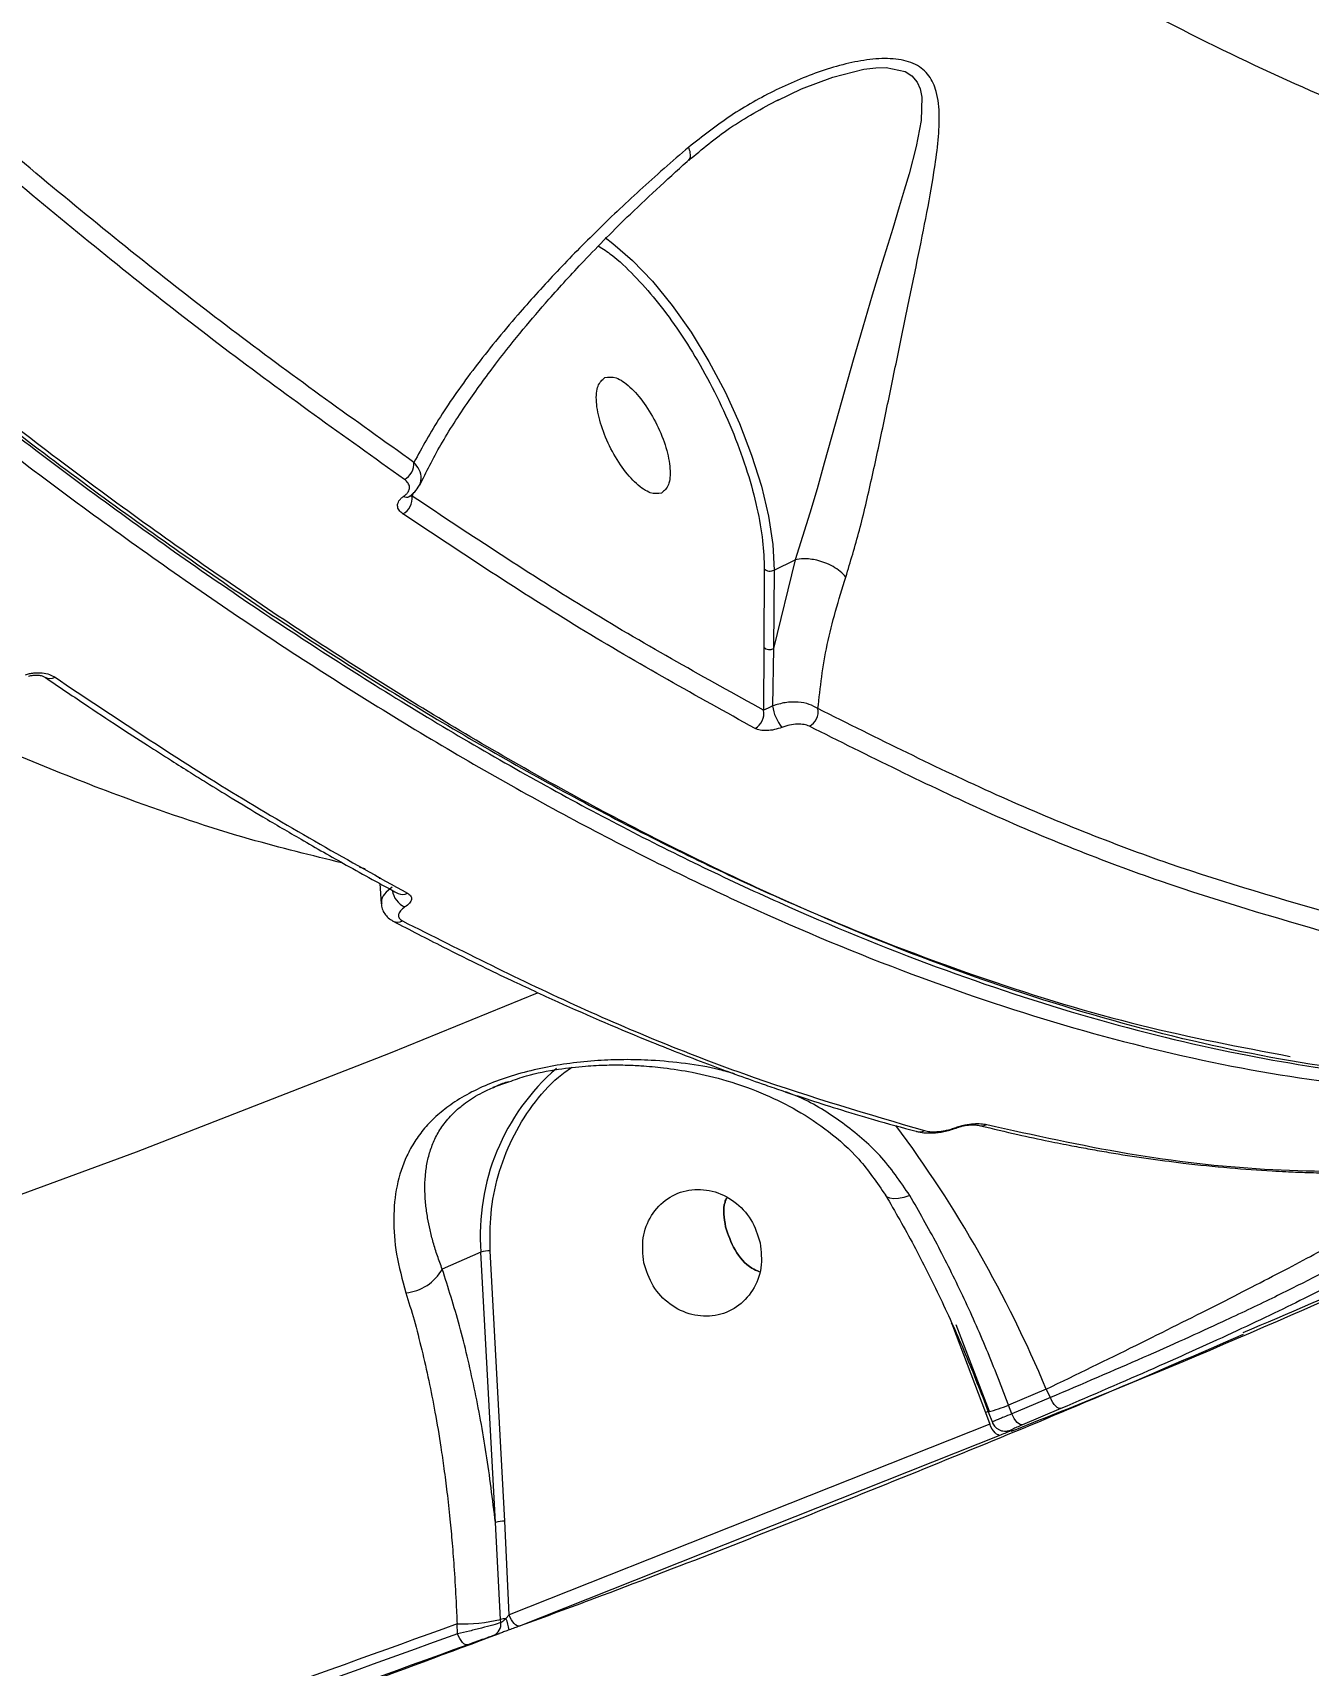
# Model space of a CAD drawing. Header units: millimetres. Extents: x -7083 to 7374, y -8368 to 7509.
# Drawn here: x 2486.4 to 2575.7, y -2674.3 to -2560 of the extents above; entities that cross this region are included whole.
import ezdxf

# ---------------------------------------------------------------- set-up
doc = ezdxf.new("R2010")
doc.units = ezdxf.units.MM
for name, color, linetype in [('DIKOM_ОБЪЕКТ', 7, 'Continuous'), ('DIKOM_РАЗМЕР_ЗОНА', 7, 'Continuous'), ('DIKOM_РАЗМЕР_ОБЪЕКТА', 7, 'Continuous')]:
    doc.layers.add(name, color=color, linetype=linetype)
doc.styles.add('style1', font='arial.ttf', dxfattribs={"width": 0.8})
doc.dimstyles.new('1-50', dxfattribs={"dimtxt": 300, "dimasz": 200, "dimexe": 100, "dimexo": 0, "dimgap": 100, "dimtad": 1, "dimtxsty": 'style1', "dimcen": 200, "dimclrd": 7, "dimclre": 7, "dimclrt": 7, "dimadec": 1, "dimazin": 2, "dimtfac": 1, "dimtmove": 0, "dimatfit": 2, "dimfxl": 0, "dimlwd": 25, "dimlwe": 18, "dimarcsym": 0})

# ---------------------------------------------------------------- blocks, each defined once
blk = doc.blocks.new('*D10')
at = {"layer": 'Defpoints', "color": 0, "transparency": 16777216}
for p in [(4593.55, 648.92), (-5583.43, 647.96), (4593.55, -5902.54)]:
    blk.add_point(p, dxfattribs=at)
at = {"layer": 'DIKOM_РАЗМЕР_ОБЪЕКТА', "color": 7, "lineweight": 18, "transparency": 16777216}
for p, q in [((4593.55, 648.92), (4593.55, -6002.54)), ((-5583.43, 647.96), (-5583.43, -6002.54))]:
    blk.add_line(p, q, dxfattribs=at)
at = {"layer": 'DIKOM_РАЗМЕР_ОБЪЕКТА', "color": 7, "lineweight": 25, "transparency": 16777216}
blk.add_line((-5383.43, -5902.54), (4393.55, -5902.54), dxfattribs=at)
at = {"layer": 'DIKOM_РАЗМЕР_ОБЪЕКТА', "color": 7, "transparency": 16777216}
for points in [[(-5383.43, -5869.2), (-5383.43, -5935.87), (-5583.43, -5902.54)], [(4393.55, -5869.2), (4393.55, -5935.87), (4593.55, -5902.54)]]:
    blk.add_solid(points, dxfattribs=at)
at = {"layer": 'DIKOM_РАЗМЕР_ОБЪЕКТА', "color": 7, "transparency": 16777216, "insert": (-226.13, -5649.37), "char_height": 300, "attachment_point": 5, "style": 'style1'}
blk.add_mtext('10150', dxfattribs=at)
blk = doc.blocks.new('*D11')
at = {"layer": 'Defpoints', "color": 0, "transparency": 16777216}
for p in [(-321.71, 5509.06), (-348.71, -4811.52), (5568.58, -4811.52)]:
    blk.add_point(p, dxfattribs=at)
at = {"layer": 'DIKOM_РАЗМЕР_ОБЪЕКТА', "color": 7, "lineweight": 18, "transparency": 16777216}
for p, q in [((-321.71, 5509.06), (5668.58, 5509.06)), ((-348.71, -4811.52), (5668.58, -4811.52))]:
    blk.add_line(p, q, dxfattribs=at)
at = {"layer": 'DIKOM_РАЗМЕР_ОБЪЕКТА', "color": 7, "lineweight": 25, "transparency": 16777216}
blk.add_line((5568.58, 5309.06), (5568.58, -4611.52), dxfattribs=at)
at = {"layer": 'DIKOM_РАЗМЕР_ОБЪЕКТА', "color": 7, "transparency": 16777216}
for points in [[(5535.25, 5309.06), (5601.91, 5309.06), (5568.58, 5509.06)], [(5535.25, -4611.52), (5601.91, -4611.52), (5568.58, -4811.52)]]:
    blk.add_solid(points, dxfattribs=at)
at = {"layer": 'DIKOM_РАЗМЕР_ОБЪЕКТА', "color": 7, "transparency": 16777216, "insert": (5315.31, 775.23), "char_height": 300, "attachment_point": 5, "rotation": 90, "style": 'style1'}
blk.add_mtext('10300', dxfattribs=at)
blk = doc.blocks.new('*D12')
at = {"layer": 'Defpoints', "color": 0, "transparency": 16777216}
for p in [(-621.71, 7509.06), (-373.6, -6811.53), (7273.89, -6811.53)]:
    blk.add_point(p, dxfattribs=at)
at = {"layer": 'DIKOM_РАЗМЕР_ЗОНА', "color": 7, "lineweight": 18, "transparency": 16777216}
for p, q in [((-621.71, 7509.06), (7373.89, 7509.06)), ((-373.6, -6811.53), (7373.89, -6811.53))]:
    blk.add_line(p, q, dxfattribs=at)
at = {"layer": 'DIKOM_РАЗМЕР_ЗОНА', "color": 7, "lineweight": 25, "transparency": 16777216}
blk.add_line((7273.89, 7309.06), (7273.89, -6611.53), dxfattribs=at)
at = {"layer": 'DIKOM_РАЗМЕР_ЗОНА', "color": 7, "transparency": 16777216}
for points in [[(7240.56, 7309.06), (7307.22, 7309.06), (7273.89, 7509.06)], [(7240.56, -6611.53), (7307.22, -6611.53), (7273.89, -6811.53)]]:
    blk.add_solid(points, dxfattribs=at)
at = {"layer": 'DIKOM_РАЗМЕР_ЗОНА', "color": 7, "transparency": 16777216, "insert": (7020.62, 1288.25), "char_height": 300, "attachment_point": 5, "rotation": 90, "style": 'style1'}
blk.add_mtext('14300', dxfattribs=at)
blk = doc.blocks.new('*D13')
at = {"layer": 'Defpoints', "color": 0, "transparency": 16777216}
for p in [(6593.53, 996.24), (-7083.43, 647.96), (6593.53, -8268.31)]:
    blk.add_point(p, dxfattribs=at)
at = {"layer": 'DIKOM_РАЗМЕР_ЗОНА', "color": 7, "lineweight": 18, "transparency": 16777216}
for p, q in [((6593.53, 996.24), (6593.53, -8368.31)), ((-7083.43, 647.96), (-7083.43, -8368.31))]:
    blk.add_line(p, q, dxfattribs=at)
at = {"layer": 'DIKOM_РАЗМЕР_ЗОНА', "color": 7, "lineweight": 25, "transparency": 16777216}
blk.add_line((-6883.43, -8268.31), (6393.53, -8268.31), dxfattribs=at)
at = {"layer": 'DIKOM_РАЗМЕР_ЗОНА', "color": 7, "transparency": 16777216}
for points in [[(-6883.43, -8234.97), (-6883.43, -8301.64), (-7083.43, -8268.31)], [(6393.53, -8234.97), (6393.53, -8301.64), (6593.53, -8268.31)]]:
    blk.add_solid(points, dxfattribs=at)
at = {"layer": 'DIKOM_РАЗМЕР_ЗОНА', "color": 7, "transparency": 16777216, "insert": (322.1, -8015.03), "char_height": 300, "attachment_point": 5, "style": 'style1'}
blk.add_mtext('13650', dxfattribs=at)

msp = doc.modelspace()

# ---------------------------------------------------------------- linework, layer by layer
at = {"layer": 'DIKOM_ОБЪЕКТ', "color": 7, "linetype": 'Continuous', "lineweight": 15}
for p, q in [((2512.96, -2592.448), (2512.754, -2592.46)), ((2512.96, -2592.448), (2513.075, -2592.17)), ((2539.779, -2596.9), (2538.278, -2603.112)), ((2538.319, -2597.628), (2539.779, -2596.9)), ((2539.782, -2596.899), (2539.779, -2596.9)), ((2537.622, -2597.538), (2537.582, -2603.021)), ((2538.319, -2597.628), (2538.278, -2603.112)), ((2537.582, -2603.021), (2537.572, -2607.435)), ((2538.278, -2603.112), (2538.201, -2607.127)), ((2509.661, -2618.538), (2509.27, -2618.438)), ((2510.658, -2619.112), (2510.666, -2619.241)), ((2510.688, -2619.56), (2510.785, -2620.981)), ((2518.632, -2633.834), (2519.738, -2633.453)), ((2517.77, -2645.372), (2515.064, -2646.562)), ((2518.79, -2664.304), (2517.77, -2645.372)), ((2519.439, -2664.226), (2518.418, -2645.295)), ((2550.723, -2650.325), (2550.795, -2650.518)), ((2550.795, -2650.518), (2553.109, -2656.599)), ((2551.041, -2650.444), (2553.379, -2656.513)), ((2557.368, -2654.972), (2554.731, -2656.085)), ((2557.658, -2655.565), (2554.962, -2656.704)), ((2557.658, -2655.565), (2557.368, -2654.972)), ((2553.109, -2656.599), (2553.42, -2657.433)), ((2553.313, -2656.554), (2553.596, -2657.312)), ((2554.962, -2656.704), (2554.731, -2656.085)), ((2558.404, -2656.329), (2555.706, -2657.468)), ((2553.42, -2657.433), (2519.753, -2670.785)), ((2554.165, -2658.197), (2520.47, -2671.56)), ((2519.155, -2671.091), (2518.79, -2664.304)), ((2519.753, -2670.785), (2519.439, -2664.226)), ((2516.135, -2672.1), (2516.098, -2671.409)), ((2519.167, -2671.318), (2519.155, -2671.091)), ((2519.753, -2670.785), (2519.524, -2671.035))]:
    msp.add_line(p, q, dxfattribs=at)
at = {"layer": 'DIKOM_ОБЪЕКТ', "color": 7, "linetype": 'Continuous', "lineweight": 15, "flags": 128}
for points in [[(2538.54, -2564.728), (2540.223, -2563.925), (2542.434, -2563.095), (2544.596, -2562.556), (2545.432, -2562.452), (2546.162, -2562.433), (2547.48, -2562.705), (2547.962, -2563.015), (2548.319, -2563.444), (2548.53, -2563.923), (2548.65, -2564.506), (2548.602, -2566.148), (2548.26, -2567.951), (2547.758, -2569.871), (2547.425, -2571.028), (2547.08, -2572.18), (2546.615, -2573.703), (2546.271, -2574.821), (2545.884, -2576.079), (2545.189, -2578.364), (2544.518, -2580.617), (2543.85, -2582.915), (2542.836, -2586.502), (2541.827, -2590.133), (2541.32, -2591.935), (2540.823, -2593.645), (2539.782, -2596.899), (2539.782, -2596.899)], [(2526.465, -2574.338), (2527.013, -2574.741), (2528.398, -2575.939), (2529.792, -2577.399), (2531.166, -2579.088), (2532.489, -2580.971), (2533.734, -2583.005), (2534.873, -2585.147), (2535.88, -2587.35), (2536.736, -2589.567), (2537.42, -2591.75), (2537.919, -2593.851), (2538.22, -2595.824), (2538.319, -2597.628)], [(2232.38, -2698.233), (2233.235, -2698.156), (2252.368, -2696.231), (2271.444, -2693.941), (2290.456, -2691.287), (2309.398, -2688.268), (2328.264, -2684.887), (2347.048, -2681.144), (2365.744, -2677.04), (2384.346, -2672.578), (2402.848, -2667.757), (2421.244, -2662.58), (2439.528, -2657.048), (2457.695, -2651.163), (2475.738, -2644.928), (2493.653, -2638.343), (2511.433, -2631.411), (2521.73, -2627.212)], [(2547.818, -2641.417), (2547.4, -2641.55), (2547.016, -2641.626), (2546.681, -2641.643), (2546.409, -2641.599), (2546.21, -2641.497), (2546.109, -2641.376)], [(2558.404, -2656.329), (2558.324, -2656.335), (2558.233, -2656.308), (2558.135, -2656.248), (2558.032, -2656.157), (2557.93, -2656.039), (2557.831, -2655.897), (2557.739, -2655.737), (2557.658, -2655.565)], [(2555.706, -2657.468), (2555.626, -2657.475), (2555.535, -2657.448), (2555.437, -2657.387), (2555.335, -2657.296), (2555.233, -2657.178), (2555.134, -2657.036), (2555.043, -2656.876), (2554.962, -2656.704)], [(2554.165, -2658.197), (2554.085, -2658.205), (2553.994, -2658.178), (2553.896, -2658.119), (2553.794, -2658.028), (2553.691, -2657.909), (2553.592, -2657.766), (2553.501, -2657.606), (2553.42, -2657.433)], [(2554.937, -2657.835), (2554.75, -2657.89), (2554.638, -2657.904)], [(2520.47, -2671.56), (2520.391, -2671.568), (2520.302, -2671.541), (2520.206, -2671.48), (2520.107, -2671.387), (2520.009, -2671.267), (2519.915, -2671.123), (2519.829, -2670.96), (2519.753, -2670.785)], [(2516.848, -2672.876), (2516.768, -2672.883), (2516.679, -2672.855), (2516.584, -2672.793), (2516.486, -2672.701), (2516.389, -2672.58), (2516.296, -2672.436), (2516.21, -2672.274), (2516.135, -2672.1)]]:
    msp.add_lwpolyline(points, dxfattribs=at)
at = {"layer": 'DIKOM_ОБЪЕКТ', "color": 7, "linetype": 'Continuous', "lineweight": 15}
for centre, radius, start, end in [((2511.837, -2590.163), 1.246, 297.46675, 4.00157), ((2511.736, -2592.589), 1.231, 297.2642, 6.5623), ((2512.562, -2592.114), 0.401, 239.3331, 298.74178), ((2537.997, -2602.549), 0.629, 228.67299, 296.55124), ((2487.594, -2604.528), 0.691, 238.67346, 299.97607), ((2536.417, -2607.666), 1.179, 298.12508, 11.32311), ((2541.154, -2606.737), 2.979, 187.53222, 219.56746), ((2540.217, -2607.517), 1.18, 298.37941, 9.4874), ((2513.062, -2619.824), 1.512, 188.29748, 246.28225), ((2512.284, -2619.609), 0.726, 244.66485, 298.49225), ((2511.929, -2621.541), 0.727, 243.53346, 298.28264), ((2533.185, -2644.195), 15.46, 130.89743, 184.36888), ((2476.726, -2688.718), 87.418, 22.70778, 36.66748), ((2548.489, -2636.173), 0.781, 252.16805, 296.54386), ((2551.027, -2636.6), 0.0914, 230.23249, 285.37152), ((2552.852, -2635.743), 0.786, 256.79748, 296.57705), ((2518.338, -2647.38), 2.087, 87.77838, 105.78778), ((2512.247, -2645.018), 3.212, 274.82405, 331.26748), ((2554.554, -2660.414), 4.08, 106.70933, 110.75108), ((2551.116, -2647.523), 9.294, 283.67012, 292.88576), ((2519.358, -2666.312), 2.087, 87.77838, 105.78778), ((2516.392, -2659.397), 12.016, 268.59827, 283.2927), ((2518.302, -2671.426), 0.872, 294.15795, 7.12567), ((2519.616, -2672.888), 1.855, 92.83789, 104.38228), ((2516.355, -2672.392), 3.447, 9.43777, 23.16955)]:
    msp.add_arc(centre, radius, start, end, dxfattribs=at)
for points, knots in [([(2209.731, -2122.272), (2211.219, -2128.55), (2214.196, -2141.117), (2219.429, -2160.373), (2225.213, -2179.881), (2231.592, -2199.623), (2238.536, -2219.536), (2246.033, -2239.569), (2254.065, -2259.668), (2262.611, -2279.776), (2271.651, -2299.839), (2280.09, -2317.549), (2287.765, -2332.95), (2294.563, -2346.12), (2301.61, -2359.304), (2308.903, -2372.484), (2316.438, -2385.638), (2324.209, -2398.742), (2333.295, -2413.539), (2343.793, -2429.93), (2355.791, -2447.751), (2368.183, -2465.242), (2380.941, -2482.326), (2391.118, -2495.228), (2398.541, -2504.289), (2403.11, -2509.756), (2407.708, -2515.148), (2412.334, -2520.462), (2416.987, -2525.696), (2421.665, -2530.846), (2429.133, -2538.889), (2439.441, -2549.525), (2452.202, -2561.842), (2464.639, -2573.045), (2476.719, -2583.171), (2488.804, -2592.526), (2500.86, -2601.063), (2512.849, -2608.735), (2524.735, -2615.494), (2536.478, -2621.296), (2548.04, -2626.098), (2559.378, -2629.859), (2570.452, -2632.54), (2581.219, -2634.102), (2591.639, -2634.52), (2601.655, -2633.735), (2611.276, -2631.826), (2617.241, -2629.526), (2620.235, -2628.372)], [0, 0, 0, 0, 0.0248239, 0.0496902, 0.074599, 0.0995502, 0.1245438, 0.1495798, 0.1746582, 0.1997791, 0.2249424, 0.2501481, 0.2668666, 0.2837596, 0.3008272, 0.3180694, 0.3354861, 0.3530774, 0.3708432, 0.3960072, 0.4215132, 0.4473613, 0.4735514, 0.5000836, 0.5092169, 0.5183856, 0.5275897, 0.5368291, 0.5461038, 0.5554139, 0.5647593, 0.5906387, 0.6167852, 0.6407872, 0.66501, 0.6894536, 0.714118, 0.7390032, 0.7641093, 0.7894361, 0.8149838, 0.8407523, 0.8667415, 0.8929516, 0.9193825, 0.9460342, 0.9729067, 1, 1, 1, 1]), ([(2211.14, -2122.849), (2211.577, -2124.731), (2212.4, -2128.267), (2213.611, -2133.256), (2214.684, -2137.562), (2215.604, -2141.173), (2216.394, -2144.216), (2217.999, -2150.308), (2220.476, -2159.34), (2224.011, -2171.473), (2228.587, -2186.375), (2234.554, -2204.512), (2241.952, -2225.261), (2249.672, -2245.443), (2257.635, -2264.993), (2266.064, -2284.505), (2274.933, -2303.916), (2284.222, -2323.182), (2293.907, -2342.259), (2303.966, -2361.099), (2314.38, -2379.666), (2325.114, -2397.898), (2336.139, -2415.744), (2347.418, -2433.148), (2358.93, -2450.075), (2370.646, -2466.484), (2382.539, -2482.337), (2394.582, -2497.597), (2406.736, -2512.214), (2418.966, -2526.145), (2431.237, -2539.351), (2443.524, -2551.809), (2455.797, -2563.483), (2468.031, -2574.353), (2480.189, -2584.383), (2492.237, -2593.543), (2504.135, -2601.807), (2515.86, -2609.155), (2527.384, -2615.574), (2538.679, -2621.045), (2549.723, -2625.556), (2560.48, -2629.092), (2570.688, -2631.584), (2580.34, -2633.102), (2589.448, -2633.718), (2596.578, -2633.51), (2601.9, -2632.959), (2605.457, -2632.421), (2608.163, -2631.884), (2610.19, -2631.416), (2611.801, -2631.009), (2613.801, -2630.451), (2616.194, -2629.697), (2618.962, -2628.716), (2620.892, -2627.903), (2621.923, -2627.469)], [0, 0, 0, 0, 0.0074698, 0.0140318, 0.0196756, 0.0243864, 0.0281693, 0.0315583, 0.0481266, 0.0631549, 0.0781832, 0.1050169, 0.1318503, 0.1562456, 0.1806874, 0.2051036, 0.2294978, 0.2538921, 0.2782865, 0.3026805, 0.3270817, 0.3515342, 0.3759339, 0.4003282, 0.4247232, 0.4491181, 0.4735134, 0.4979357, 0.5223738, 0.5467705, 0.5711666, 0.5955638, 0.6199609, 0.6443613, 0.6688143, 0.6932266, 0.7176268, 0.7420276, 0.7664298, 0.7908325, 0.8152503, 0.8397106, 0.8641201, 0.8869019, 0.9096852, 0.9324698, 0.9424962, 0.9524577, 0.9616122, 0.9650928, 0.9696153, 0.9753671, 0.9823557, 0.9905774, 1, 1, 1, 1]), ([(2211.253, -2122.849), (2212.709, -2128.989), (2215.668, -2141.461), (2220.891, -2160.63), (2226.695, -2180.162), (2233.068, -2199.843), (2239.99, -2219.654), (2247.467, -2239.606), (2255.484, -2259.643), (2264.009, -2279.677), (2272.989, -2299.586), (2282.393, -2319.309), (2292.196, -2338.808), (2302.406, -2358.091), (2313.009, -2377.132), (2323.985, -2395.882), (2335.259, -2414.212), (2346.782, -2432.049), (2358.525, -2449.352), (2370.491, -2466.13), (2382.67, -2482.364), (2395.023, -2497.994), (2407.489, -2512.941), (2420.005, -2527.133), (2432.531, -2540.532), (2445.056, -2553.131), (2457.583, -2564.932), (2470.094, -2575.913), (2482.536, -2586.018), (2494.825, -2595.18), (2506.925, -2603.381), (2518.824, -2610.615), (2530.511, -2616.878), (2541.966, -2622.155), (2553.146, -2626.405), (2564.033, -2629.698), (2570.987, -2631.014), (2574.454, -2631.67)], [0, 0, 0, 0, 0.0278212, 0.0565184, 0.0850914, 0.1135541, 0.1420366, 0.1705846, 0.1992888, 0.2280105, 0.2566533, 0.2851629, 0.3136596, 0.3421375, 0.3707527, 0.3994752, 0.4282072, 0.4567298, 0.4852335, 0.5137766, 0.5423709, 0.571101, 0.5998195, 0.6283954, 0.6569115, 0.6853808, 0.71387, 0.7425526, 0.7712914, 0.7999331, 0.8284244, 0.8569356, 0.8855097, 0.9140648, 0.9427456, 0.9714602, 1, 1, 1, 1]), ([(2622.273, -2627.381), (2619.283, -2628.555), (2613.326, -2630.895), (2603.713, -2632.858), (2593.702, -2633.695), (2583.285, -2633.325), (2572.519, -2631.806), (2561.443, -2629.164), (2550.1, -2625.439), (2538.533, -2620.669), (2526.782, -2614.895), (2514.888, -2608.16), (2502.889, -2600.51), (2490.822, -2591.991), (2478.725, -2582.65), (2466.631, -2572.536), (2454.576, -2561.698), (2442.59, -2550.186), (2430.704, -2538.048), (2418.947, -2525.334), (2407.346, -2512.095), (2397.929, -2500.784), (2390.644, -2491.713), (2385.428, -2485.069), (2380.264, -2478.346), (2375.154, -2471.548), (2370.1, -2464.68), (2365.105, -2457.748), (2358.814, -2448.832), (2351.29, -2437.858), (2342.621, -2424.737), (2333.173, -2409.909), (2323.046, -2393.327), (2312.367, -2374.97), (2302.158, -2356.55), (2292.43, -2338.127), (2283.862, -2321.089), (2276.334, -2305.444), (2269.73, -2291.166), (2263.369, -2276.847), (2257.261, -2262.508), (2251.412, -2248.169), (2245.831, -2233.85), (2239.818, -2217.671), (2233.523, -2199.678), (2227.127, -2179.955), (2221.324, -2160.463), (2216.07, -2141.22), (2213.076, -2128.658), (2211.58, -2122.383)], [0, 0, 0, 0, 0.0271357, 0.0540498, 0.0807422, 0.1072129, 0.1334621, 0.1594895, 0.1852953, 0.2108795, 0.236242, 0.2613828, 0.286302, 0.3109995, 0.3354753, 0.3597295, 0.383762, 0.4075729, 0.4311621, 0.4545296, 0.4776754, 0.5005996, 0.5112386, 0.521823, 0.5323528, 0.5428281, 0.5532487, 0.5636148, 0.5739263, 0.5926881, 0.6112666, 0.6296615, 0.6544487, 0.6788949, 0.7030001, 0.7267642, 0.7501873, 0.7681706, 0.7861326, 0.8040731, 0.8219923, 0.83989, 0.8577663, 0.8756213, 0.9005809, 0.9254986, 0.9503743, 0.9752081, 1, 1, 1, 1]), ([(2293.009, -2160.698), (2294.565, -2165.753), (2297.683, -2175.88), (2302.829, -2191.214), (2308.32, -2206.649), (2314.182, -2222.165), (2320.007, -2236.754), (2325.729, -2250.408), (2331.288, -2263.133), (2337.097, -2275.902), (2343.153, -2288.698), (2349.452, -2301.501), (2355.879, -2314.075), (2362.423, -2326.414), (2369.073, -2338.517), (2375.944, -2350.585), (2383.031, -2362.599), (2390.328, -2374.537), (2397.352, -2385.624), (2404.065, -2395.878), (2410.434, -2405.32), (2416.932, -2414.669), (2423.555, -2423.91), (2430.299, -2433.029), (2437.158, -2442.011), (2445.548, -2452.644), (2455.534, -2464.752), (2467.163, -2478.072), (2479.004, -2490.836), (2489.276, -2501.212), (2497.914, -2509.473), (2504.883, -2515.861), (2511.884, -2521.996), (2518.907, -2527.865), (2525.946, -2533.455), (2532.99, -2538.752), (2540.772, -2544.268), (2549.264, -2549.851), (2558.422, -2555.324), (2567.501, -2560.184), (2576.478, -2564.407), (2585.971, -2568.226), (2595.901, -2571.433), (2606.157, -2573.77), (2616.117, -2575.107), (2622.414, -2575.069), (2625.572, -2575.05)], [0, 0, 0, 0, 0.024718, 0.049515, 0.0743906, 0.0993448, 0.1243772, 0.1447742, 0.1653296, 0.1860432, 0.2069151, 0.2279451, 0.2491333, 0.2694018, 0.2898707, 0.3105399, 0.3314092, 0.3524788, 0.3737485, 0.3911653, 0.4087376, 0.4264654, 0.4443486, 0.4623874, 0.4805816, 0.4989314, 0.5286791, 0.5588428, 0.5894223, 0.6204179, 0.638318, 0.656354, 0.674526, 0.6928339, 0.7112779, 0.7298579, 0.748574, 0.7733223, 0.7982563, 0.8233761, 0.8486818, 0.8741735, 0.905376, 0.9367478, 0.9682891, 1, 1, 1, 1]), ([(2508.107, -2618.138), (2505.933, -2617.609), (2501.035, -2616.417), (2493.898, -2614.016), (2486.831, -2611.273), (2480.444, -2608.471), (2473.997, -2605.344), (2467.498, -2601.896), (2460.955, -2598.136), (2454.375, -2594.074), (2445.871, -2588.47), (2435.419, -2580.974), (2423.014, -2571.172), (2410.659, -2560.537), (2400.119, -2550.741), (2391.411, -2542.188), (2384.514, -2535.152), (2377.675, -2527.916), (2370.898, -2520.494), (2364.192, -2512.898), (2357.56, -2505.141), (2350.419, -2496.522), (2342.794, -2486.997), (2334.717, -2476.526), (2326.796, -2465.876), (2319.038, -2455.072), (2311.45, -2444.135), (2303.9, -2432.878), (2296.399, -2421.306), (2288.96, -2409.427), (2281.727, -2397.473), (2274.705, -2385.467), (2267.9, -2373.43), (2260.736, -2360.319), (2253.27, -2346.122), (2245.576, -2330.838), (2238.228, -2315.581), (2231.232, -2300.383), (2223.939, -2283.786), (2216.451, -2265.788), (2208.917, -2246.426), (2201.911, -2227.209), (2197.723, -2214.553), (2195.633, -2208.238)], [0, 0, 0, 0, 0.0214801, 0.0483923, 0.0681495, 0.0878045, 0.1073574, 0.1268083, 0.1461571, 0.1654039, 0.1845488, 0.2200582, 0.2551155, 0.289721, 0.3238747, 0.34319, 0.3623579, 0.3813782, 0.4002512, 0.4189767, 0.4375547, 0.4559854, 0.4792523, 0.5022891, 0.5250958, 0.5476723, 0.5700187, 0.5921349, 0.6152806, 0.638208, 0.6609173, 0.6834083, 0.7056811, 0.7277355, 0.7554041, 0.7828236, 0.8099938, 0.8369146, 0.8635858, 0.897895, 0.9320675, 0.9661026, 1, 1, 1, 1]), ([(2513.08, -2590.076), (2508.954, -2587.139), (2500.714, -2581.273), (2488.175, -2571.254), (2475.549, -2560.448), (2467.076, -2552.483), (2462.833, -2548.495)], [0, 0, 0, 0, 0.2503497, 0.499999, 0.7496488, 1, 1, 1, 1]), ([(2512.412, -2591.269), (2508.208, -2588.274), (2499.849, -2582.321), (2487.198, -2572.194), (2474.611, -2561.403), (2466.22, -2553.512), (2462.049, -2549.591)], [0, 0, 0, 0, 0.2544898, 0.5059863, 0.7544897, 1, 1, 1, 1]), ([(2543.331, -2598.106), (2543.655, -2597.04), (2544.301, -2594.915), (2545.156, -2591.225), (2545.97, -2587.436), (2546.756, -2583.627), (2547.522, -2579.918), (2548.261, -2576.348), (2548.951, -2572.945), (2549.477, -2570.087), (2549.805, -2567.727), (2549.925, -2565.814), (2549.771, -2564.2), (2549.228, -2562.951), (2548.277, -2562.141), (2546.879, -2561.776), (2544.717, -2561.813), (2541.82, -2562.514), (2538.449, -2563.924), (2535.231, -2565.727), (2533.293, -2567.246), (2532.326, -2568.004)], [0, 0, 0, 0, 0.0612775, 0.1220549, 0.1831424, 0.2440309, 0.3054807, 0.3666224, 0.428209, 0.490563, 0.5320963, 0.5739533, 0.6168028, 0.6493337, 0.6821381, 0.7149941, 0.7475591, 0.8115834, 0.8750358, 0.9376173, 1, 1, 1, 1]), ([(2532.328, -2568.932), (2533.259, -2568.152), (2535.207, -2566.518), (2537.456, -2565.3), (2538.63, -2564.664)], [0, 0, 0, 0, 0.4778126, 1, 1, 1, 1]), ([(2532.326, -2568.004), (2531.17, -2569.009), (2528.864, -2571.013), (2525.745, -2573.986), (2522.885, -2576.906), (2520.017, -2580.082), (2517.286, -2583.446), (2514.818, -2586.925), (2513.658, -2589.028), (2513.08, -2590.076)], [0, 0, 0, 0, 0.1250849, 0.2495036, 0.3737833, 0.4989457, 0.6668146, 0.8338975, 1, 1, 1, 1]), ([(2513.492, -2591.671), (2513.95, -2590.745), (2514.869, -2588.885), (2516.772, -2585.948), (2518.749, -2583.225), (2520.651, -2580.842), (2522.657, -2578.493), (2525.12, -2575.805), (2528.371, -2572.495), (2531.045, -2570.071), (2532.493, -2568.758)], [0, 0, 0, 0, 0.145145, 0.2914681, 0.4139887, 0.5116293, 0.5999352, 0.7099203, 0.8429226, 1, 1, 1, 1]), ([(2532.312, -2568.898), (2532.357, -2568.852), (2532.458, -2568.749), (2532.466, -2568.439), (2532.372, -2568.147), (2532.326, -2568.004)], [0, 0, 0, 0, 0.2897277, 0.6514984, 1, 1, 1, 1]), ([(2526.025, -2574.93), (2526.323, -2575.127), (2527.132, -2575.659), (2528.489, -2576.946), (2530.03, -2578.67), (2531.53, -2580.676), (2532.98, -2582.952), (2534.334, -2585.466), (2535.518, -2588.109), (2536.47, -2590.756), (2537.145, -2593.272), (2537.553, -2595.575), (2537.599, -2596.894), (2537.622, -2597.538)], [0, 0, 0, 0, 0.0551027, 0.1493207, 0.2392868, 0.3292529, 0.4234709, 0.5207533, 0.6196434, 0.7185335, 0.8158159, 0.9100339, 1, 1, 1, 1]), ([(2513.264, -2591.969), (2513.306, -2591.919), (2513.503, -2591.685), (2513.623, -2591.208), (2513.515, -2590.595), (2513.224, -2590.248), (2513.08, -2590.076)], [0, 0, 0, 0, 0.0871463, 0.4013367, 0.7038231, 1, 1, 1, 1]), ([(2512.357, -2592.459), (2512.422, -2592.411), (2512.553, -2592.315), (2512.724, -2592.099), (2512.8, -2591.82), (2512.699, -2591.511), (2512.508, -2591.349), (2512.412, -2591.269)], [0, 0, 0, 0, 0.1239134, 0.2503345, 0.4996289, 0.7493604, 1, 1, 1, 1]), ([(2512.3, -2593.684), (2512.202, -2593.601), (2512.004, -2593.436), (2511.903, -2593.118), (2511.981, -2592.831), (2512.156, -2592.607), (2512.291, -2592.508), (2512.357, -2592.459)], [0, 0, 0, 0, 0.2506051, 0.5003198, 0.7496709, 0.8764176, 1, 1, 1, 1]), ([(2512.711, -2592.499), (2512.711, -2592.498), (2512.712, -2592.495), (2512.74, -2592.476), (2512.754, -2592.466)], [0, 0, 0, 0, 0.4765331, 1, 1, 1, 1]), ([(2512.754, -2592.466), (2512.895, -2592.36), (2513.184, -2592.144), (2513.355, -2591.86), (2513.442, -2591.714)], [0, 0, 0, 0, 0.4884164, 1, 1, 1, 1]), ([(2537.572, -2607.435), (2533.525, -2605.196), (2525.431, -2600.72), (2517.117, -2595.205), (2512.96, -2592.448)], [0, 0, 0, 0, 0.4999993, 1, 1, 1, 1]), ([(2536.972, -2608.706), (2532.896, -2606.45), (2524.782, -2601.962), (2516.447, -2596.434), (2512.3, -2593.684)], [0, 0, 0, 0, 0.5024373, 1, 1, 1, 1]), ([(2543.331, -2598.106), (2543.212, -2597.973), (2542.973, -2597.707), (2542.456, -2597.364), (2541.886, -2597.099), (2541.179, -2596.887), (2540.433, -2596.795), (2539.973, -2596.868), (2539.782, -2596.899)], [0, 0, 0, 0, 0.1574844, 0.3155176, 0.4672064, 0.6068426, 0.8365709, 1, 1, 1, 1]), ([(2541.381, -2607.323), (2541.543, -2605.846), (2541.867, -2602.889), (2542.842, -2599.702), (2543.331, -2598.106)], [0, 0, 0, 0, 0.4991463, 1, 1, 1, 1]), ([(2485.875, -2604.955), (2485.967, -2604.925), (2486.153, -2604.864), (2486.554, -2604.801), (2487.048, -2604.805), (2487.567, -2604.916), (2487.815, -2605.056), (2487.939, -2605.126)], [0, 0, 0, 0, 0.1235688, 0.2504438, 0.5001559, 0.749998, 1, 1, 1, 1]), ([(2486.085, -2605.059), (2486.138, -2605.042), (2486.246, -2605.007), (2486.421, -2604.978), (2486.593, -2604.967), (2486.812, -2604.974), (2487.052, -2605.018), (2487.171, -2605.083), (2487.232, -2605.116)], [0, 0, 0, 0, 0.1099686, 0.2253541, 0.3464431, 0.4734, 0.7356053, 1, 1, 1, 1]), ([(2487.269, -2605.14), (2488.18, -2605.759), (2489.887, -2606.92), (2492.266, -2608.493), (2494.296, -2609.811), (2495.98, -2610.887), (2497.361, -2611.756), (2498.757, -2612.625), (2500.444, -2613.661), (2502.654, -2614.993), (2505.344, -2616.573), (2508.509, -2618.381), (2510.765, -2619.608), (2511.973, -2620.266)], [0, 0, 0, 0, 0.1089461, 0.2041244, 0.2855604, 0.3532701, 0.4072627, 0.452485, 0.5222842, 0.6119135, 0.7213862, 0.8507312, 1, 1, 1, 1]), ([(2487.939, -2605.126), (2492.089, -2607.893), (2500.429, -2613.453), (2508.55, -2617.976), (2512.631, -2620.248)], [0, 0, 0, 0, 0.4975628, 1, 1, 1, 1]), ([(2538.201, -2607.127), (2538.173, -2607.142), (2538.113, -2607.173), (2537.989, -2607.236), (2537.838, -2607.311), (2537.682, -2607.386), (2537.61, -2607.418), (2537.572, -2607.435)], [0, 0, 0, 0, 0.1023863, 0.2116978, 0.4523526, 0.7193728, 1, 1, 1, 1]), ([(2541.381, -2607.323), (2541.193, -2607.212), (2540.814, -2606.99), (2539.995, -2606.847), (2539.077, -2606.867), (2538.495, -2607.04), (2538.201, -2607.127)], [0, 0, 0, 0, 0.2456665, 0.4929123, 0.743924, 1, 1, 1, 1]), ([(2577.811, -2621.817), (2573.905, -2620.685), (2566.097, -2618.424), (2553.928, -2613.582), (2545.566, -2609.41), (2541.381, -2607.323)], [0, 0, 0, 0, 0.333511, 0.6664883, 1, 1, 1, 1]), ([(2538.858, -2608.634), (2538.684, -2608.693), (2538.336, -2608.812), (2537.793, -2608.87), (2537.309, -2608.842), (2537.085, -2608.751), (2536.972, -2608.706)], [0, 0, 0, 0, 0.2502644, 0.5000223, 0.7499123, 1, 1, 1, 1]), ([(2540.778, -2608.556), (2540.664, -2608.51), (2540.435, -2608.42), (2539.944, -2608.393), (2539.391, -2608.453), (2539.036, -2608.574), (2538.858, -2608.634)], [0, 0, 0, 0, 0.2500976, 0.5000335, 0.7500505, 1, 1, 1, 1]), ([(2577.292, -2623.084), (2573.347, -2621.94), (2565.487, -2619.662), (2553.287, -2614.799), (2544.937, -2610.631), (2540.778, -2608.556)], [0, 0, 0, 0, 0.3360057, 0.669339, 1, 1, 1, 1]), ([(2511.555, -2619.822), (2511.361, -2619.979), (2510.978, -2620.291), (2510.765, -2620.716), (2510.815, -2620.93), (2510.826, -2620.977)], [0, 0, 0, 0, 0.4433092, 0.8792625, 1, 1, 1, 1]), ([(2512.631, -2620.248), (2512.716, -2620.308), (2512.885, -2620.427), (2512.929, -2620.676), (2512.806, -2620.951), (2512.571, -2621.123), (2512.453, -2621.209)], [0, 0, 0, 0, 0.2503424, 0.5003489, 0.7502802, 1, 1, 1, 1]), ([(2510.795, -2620.971), (2510.809, -2621.098), (2510.838, -2621.35), (2511.016, -2621.693), (2511.269, -2621.987), (2511.494, -2622.124), (2511.605, -2622.192)], [0, 0, 0, 0, 0.2569197, 0.512392, 0.7607269, 1, 1, 1, 1]), ([(2512.453, -2621.209), (2512.334, -2621.297), (2512.095, -2621.472), (2511.972, -2621.751), (2512.015, -2622.002), (2512.188, -2622.122), (2512.274, -2622.182)], [0, 0, 0, 0, 0.249699, 0.4996493, 0.7496631, 1, 1, 1, 1]), ([(2511.626, -2622.203), (2512.789, -2622.808), (2514.874, -2623.893), (2517.622, -2625.252), (2519.752, -2626.275), (2521.517, -2627.1), (2524.822, -2628.61), (2528.967, -2630.387), (2533.801, -2632.277), (2536.852, -2633.382), (2539.079, -2634.147), (2540.755, -2634.705), (2542.871, -2635.377), (2545.425, -2636.146), (2547.259, -2636.646), (2548.251, -2636.916)], [0, 0, 0, 0, 0.0917583, 0.1646005, 0.2185824, 0.2618633, 0.3060326, 0.4843487, 0.5980342, 0.7029092, 0.7371819, 0.7838525, 0.8431918, 0.915227, 1, 1, 1, 1]), ([(2512.274, -2622.182), (2516.437, -2624.274), (2524.797, -2628.477), (2537.014, -2633.394), (2544.886, -2635.709), (2548.838, -2636.871)], [0, 0, 0, 0, 0.330661, 0.6639943, 1, 1, 1, 1]), ([(2554.903, -2657.921), (2557.024, -2657.079), (2569.319, -2652.193), (2591.414, -2642.354), (2611.122, -2632.815), (2620.976, -2628.046)], [0, 0, 0, 0, 0.0943984, 0.5471992, 1, 1, 1, 1]), ([(2620.235, -2628.372), (2610.222, -2633.275), (2594.031, -2641.204), (2577.47, -2648.32), (2571.15, -2651.035)], [0, 0, 0, 0, 0.6184167, 1, 1, 1, 1]), ([(2535.527, -2632.885), (2535.183, -2632.788), (2534.071, -2632.473), (2532.124, -2632.154), (2529.883, -2631.932), (2527.83, -2631.882), (2525.929, -2631.949), (2524.056, -2632.134), (2522.159, -2632.449), (2520.341, -2632.891), (2518.622, -2633.468), (2517.086, -2634.158), (2515.783, -2634.933), (2514.686, -2635.787), (2513.817, -2636.679), (2513.11, -2637.634), (2512.392, -2638.944), (2511.821, -2640.707), (2511.602, -2643.002), (2511.775, -2645.492), (2512.27, -2647.309), (2512.518, -2648.219)], [0, 0, 0, 0, 0.0257703, 0.0835589, 0.140253, 0.1844971, 0.2263444, 0.2709943, 0.3125499, 0.3566777, 0.398981, 0.4412648, 0.4850738, 0.5267651, 0.5715662, 0.613305, 0.6575474, 0.7428548, 0.8288786, 0.9142505, 1, 1, 1, 1]), ([(2518.418, -2645.295), (2518.411, -2644.421), (2518.396, -2642.63), (2518.925, -2639.977), (2519.889, -2637.403), (2521.334, -2635.076), (2522.779, -2633.384), (2523.828, -2632.649), (2524.144, -2632.428)], [0, 0, 0, 0, 0.17231, 0.3528363, 0.5392879, 0.7288498, 0.9184117, 1, 1, 1, 1]), ([(2519.738, -2633.453), (2520.14, -2633.304), (2521.204, -2632.91), (2523.087, -2632.564), (2524.973, -2632.343), (2526.538, -2632.266), (2527.835, -2632.267), (2529.148, -2632.327), (2530.722, -2632.471), (2532.738, -2632.786), (2535.149, -2633.372), (2537.607, -2634.256), (2539.999, -2635.445), (2542.214, -2636.926), (2544.385, -2638.855), (2545.519, -2640.513), (2546.109, -2641.375)], [0, 0, 0, 0, 0.0441777, 0.117002, 0.1771987, 0.22457, 0.2663, 0.3026779, 0.3552267, 0.4241775, 0.5094222, 0.6098405, 0.6954863, 0.7892688, 0.8904624, 1, 1, 1, 1]), ([(2515.064, -2646.562), (2514.949, -2646.255), (2514.71, -2645.621), (2514.429, -2644.707), (2514.2, -2643.816), (2514.023, -2642.932), (2513.894, -2641.996), (2513.835, -2641.018), (2513.865, -2640.039), (2513.993, -2639.104), (2514.227, -2638.207), (2514.58, -2637.343), (2515.09, -2636.488), (2515.772, -2635.677), (2516.689, -2634.906), (2517.633, -2634.285), (2518.403, -2633.957), (2518.678, -2633.84)], [0, 0, 0, 0, 0.0562331, 0.1160968, 0.1731263, 0.2300198, 0.2941653, 0.3680495, 0.4419281, 0.5153657, 0.5886268, 0.6620643, 0.7361135, 0.8150642, 0.8846086, 0.9587366, 1, 1, 1, 1]), ([(2518.678, -2633.84), (2518.881, -2633.739), (2519.199, -2633.581), (2519.588, -2633.464), (2519.73, -2633.421)], [0, 0, 0, 0, 0.6363785, 1, 1, 1, 1]), ([(2547.818, -2641.417), (2547.155, -2640.447), (2545.836, -2638.518), (2543.126, -2636.273), (2540.869, -2634.826), (2539.449, -2634.282), (2539.134, -2634.162)], [0, 0, 0, 0, 0.3059627, 0.608672, 0.9131633, 1, 1, 1, 1]), ([(2548.294, -2636.929), (2548.458, -2636.963), (2548.786, -2637.032), (2549.43, -2637.044), (2550.068, -2636.972), (2550.632, -2636.841), (2550.91, -2636.739), (2551.052, -2636.688)], [0, 0, 0, 0, 0.2390776, 0.4811445, 0.7321113, 0.8637348, 1, 1, 1, 1]), ([(2548.838, -2636.871), (2548.96, -2636.896), (2549.205, -2636.947), (2549.699, -2636.952), (2550.196, -2636.893), (2550.641, -2636.789), (2550.86, -2636.71), (2550.969, -2636.67)], [0, 0, 0, 0, 0.2489023, 0.4985243, 0.7487118, 0.8743159, 1, 1, 1, 1]), ([(2550.969, -2636.67), (2551.084, -2636.628), (2551.313, -2636.545), (2551.78, -2636.436), (2552.301, -2636.373), (2552.819, -2636.373), (2553.075, -2636.422), (2553.203, -2636.446)], [0, 0, 0, 0, 0.1256121, 0.2512712, 0.5014295, 0.7510934, 1, 1, 1, 1]), ([(2551.052, -2636.688), (2551.114, -2636.664), (2551.25, -2636.614), (2551.564, -2636.532), (2551.963, -2636.471), (2552.389, -2636.459), (2552.573, -2636.49), (2552.67, -2636.507)], [0, 0, 0, 0, 0.0837039, 0.1802911, 0.4118524, 0.6885557, 1, 1, 1, 1]), ([(2552.764, -2636.527), (2553.638, -2636.737), (2555.247, -2637.123), (2557.378, -2637.577), (2559.067, -2637.912), (2560.463, -2638.17), (2563.077, -2638.624), (2566.347, -2639.093), (2570.147, -2639.484), (2572.538, -2639.657), (2574.282, -2639.747), (2575.593, -2639.799), (2577.245, -2639.838), (2579.236, -2639.849), (2580.663, -2639.813), (2581.434, -2639.793)], [0, 0, 0, 0, 0.0871904, 0.1603909, 0.2146375, 0.25814, 0.3025365, 0.4817666, 0.5960343, 0.7014533, 0.7358966, 0.782801, 0.8424373, 0.9148263, 1, 1, 1, 1]), ([(2553.203, -2636.446), (2556.517, -2637.179), (2563.159, -2638.65), (2572.749, -2639.747), (2578.86, -2639.73), (2581.922, -2639.721)], [0, 0, 0, 0, 0.3319584, 0.6652917, 1, 1, 1, 1]), ([(2534.911, -2643.598), (2534.808, -2642.999), (2534.688, -2642.293), (2534.936, -2641.68), (2534.974, -2641.588)], [0, 0, 0, 0, 0.8490773, 1, 1, 1, 1]), ([(2534.974, -2641.588), (2534.936, -2641.68), (2534.688, -2642.293), (2534.808, -2642.999), (2534.911, -2643.598)], [0, 0, 0, 0, 0.1509227, 1, 1, 1, 1]), ([(2546.109, -2641.375), (2546.778, -2642.538), (2548.113, -2644.856), (2549.98, -2648.603), (2551.741, -2652.497), (2552.787, -2655.197), (2553.313, -2656.554)], [0, 0, 0, 0, 0.2500295, 0.4984981, 0.7480961, 1, 1, 1, 1]), ([(2554.731, -2656.085), (2554.23, -2654.782), (2553.228, -2652.176), (2551.538, -2648.41), (2549.743, -2644.782), (2548.459, -2642.539), (2547.818, -2641.417)], [0, 0, 0, 0, 0.2506419, 0.5012817, 0.7506877, 1, 1, 1, 1]), ([(2557.368, -2654.972), (2559.505, -2653.933), (2563.765, -2651.861), (2569.367, -2649.059), (2574.196, -2646.577), (2577.683, -2644.711), (2580.11, -2643.348), (2581.737, -2642.376), (2583.114, -2641.473), (2583.429, -2641.129), (2583.616, -2640.925)], [0, 0, 0, 0, 0.1446998, 0.2883926, 0.4310819, 0.5727712, 0.6673692, 0.7629136, 0.8594055, 1, 1, 1, 1]), ([(2583.827, -2641.176), (2583.863, -2641.375), (2583.937, -2641.774), (2583.369, -2642.562), (2582.32, -2643.487), (2580.749, -2644.566), (2578.691, -2645.783), (2576.17, -2647.132), (2573.213, -2648.611), (2569.289, -2650.469), (2564.195, -2652.772), (2559.869, -2654.621), (2557.658, -2655.565)], [0, 0, 0, 0, 0.0912461, 0.1826083, 0.2717799, 0.3626287, 0.4551794, 0.5433283, 0.6341591, 0.7276877, 0.8608322, 1, 1, 1, 1]), ([(2584.564, -2641.182), (2584.853, -2641.413), (2585.432, -2641.876), (2584.74, -2643.025), (2582.925, -2644.5), (2579.936, -2646.315), (2575.877, -2648.444), (2570.852, -2650.852), (2565.033, -2653.487), (2560.615, -2655.381), (2558.404, -2656.329)], [0, 0, 0, 0, 0.1253476, 0.2508608, 0.3753431, 0.5006248, 0.6251939, 0.7503299, 0.8750618, 1, 1, 1, 1]), ([(2537.277, -2646.747), (2537.1, -2646.671), (2536.405, -2646.374), (2535.465, -2645.265), (2535.095, -2644.154), (2534.911, -2643.598)], [0, 0, 0, 0, 0.1462656, 0.5731328, 1, 1, 1, 1]), ([(2534.911, -2643.598), (2535.095, -2644.154), (2535.465, -2645.265), (2536.405, -2646.374), (2537.1, -2646.671), (2537.277, -2646.747)], [0, 0, 0, 0, 0.4268672, 0.8537344, 1, 1, 1, 1]), ([(2518.79, -2664.304), (2518.589, -2662.685), (2518.186, -2659.434), (2517.33, -2654.834), (2516.309, -2650.469), (2515.479, -2647.865), (2515.064, -2646.562)], [0, 0, 0, 0, 0.2485377, 0.4991767, 0.7493924, 1, 1, 1, 1]), ([(2512.518, -2648.219), (2512.71, -2648.848), (2513.104, -2650.138), (2513.637, -2652.199), (2514.128, -2654.356), (2514.573, -2656.627), (2514.919, -2658.69), (2515.191, -2660.571), (2515.406, -2662.245), (2515.599, -2663.994), (2515.768, -2665.808), (2515.915, -2667.735), (2516.027, -2669.621), (2516.077, -2670.888), (2516.098, -2671.409)], [0, 0, 0, 0, 0.0969257, 0.1985545, 0.297857, 0.3965173, 0.5021471, 0.5646527, 0.6339556, 0.7100597, 0.7782315, 0.8524001, 0.9393027, 1, 1, 1, 1]), ([(2520.554, -2671.527), (2522.283, -2670.891), (2529.789, -2668.129), (2542.958, -2662.934), (2558.115, -2656.784), (2567.476, -2652.73), (2571.187, -2651.123)], [0, 0, 0, 0, 0.1012403, 0.4394629, 0.777772, 1, 1, 1, 1]), ([(2554.962, -2656.704), (2554.764, -2656.783), (2554.435, -2656.914), (2554.06, -2657.065), (2553.795, -2657.172), (2553.641, -2657.236), (2553.565, -2657.269), (2553.589, -2657.261), (2553.594, -2657.26)], [0, 0, 0, 0, 0.2498775, 0.4147651, 0.6060202, 0.7912028, 0.954075, 1, 1, 1, 1]), ([(2553.579, -2657.266), (2553.631, -2657.372), (2553.711, -2657.535), (2553.893, -2657.706), (2554.114, -2657.849), (2554.434, -2657.942), (2554.7, -2657.895), (2554.832, -2657.871)], [0, 0, 0, 0, 0.2203424, 0.3401924, 0.4673256, 0.7363563, 1, 1, 1, 1]), ([(2554.937, -2657.835), (2554.962, -2657.83), (2555.013, -2657.82), (2554.871, -2657.892), (2554.59, -2658.018), (2554.307, -2658.137), (2554.165, -2658.197)], [0, 0, 0, 0, 0.2502517, 0.5000146, 0.7500015, 1, 1, 1, 1]), ([(2555.706, -2657.468), (2555.565, -2657.528), (2555.282, -2657.649), (2555.001, -2657.777), (2554.86, -2657.85), (2554.911, -2657.84), (2554.937, -2657.835)], [0, 0, 0, 0, 0.2499987, 0.4999868, 0.7497512, 1, 1, 1, 1]), ([(2516.098, -2671.409), (2505.551, -2675.225), (2484.462, -2682.855), (2452.368, -2693.038), (2430.709, -2698.972), (2419.877, -2701.94)], [0, 0, 0, 0, 0.3333848, 0.6666152, 1, 1, 1, 1]), ([(2519.167, -2671.318), (2518.994, -2671.372), (2518.637, -2671.484), (2517.843, -2671.695), (2516.964, -2671.914), (2516.412, -2672.038), (2516.135, -2672.1)], [0, 0, 0, 0, 0.2430413, 0.4998652, 0.7497689, 1, 1, 1, 1]), ([(2519.524, -2671.035), (2519.49, -2671.068), (2519.428, -2671.128), (2519.332, -2671.211), (2519.24, -2671.281), (2519.19, -2671.306), (2519.167, -2671.318)], [0, 0, 0, 0, 0.268196, 0.5005647, 0.7622986, 1, 1, 1, 1]), ([(2520.47, -2671.56), (2520.354, -2671.604), (2520.124, -2671.69), (2519.878, -2671.781), (2519.755, -2671.826)], [0, 0, 0, 0, 0.5023158, 1, 1, 1, 1]), ([(2516.135, -2672.1), (2505.609, -2675.905), (2484.562, -2683.515), (2452.533, -2693.675), (2430.918, -2699.598), (2420.108, -2702.56)], [0, 0, 0, 0, 0.3333846, 0.6666154, 1, 1, 1, 1]), ([(2486.661, -2683.564), (2488.109, -2683.086), (2495.4, -2680.679), (2506.213, -2676.865), (2515.527, -2673.396), (2519.075, -2672.074)], [0, 0, 0, 0, 0.1329861, 0.6697327, 1, 1, 1, 1]), ([(2518.659, -2672.221), (2518.549, -2672.259), (2518.33, -2672.336), (2517.85, -2672.508), (2517.333, -2672.696), (2517.009, -2672.816), (2516.848, -2672.876)], [0, 0, 0, 0, 0.2497896, 0.4996737, 0.7496327, 1, 1, 1, 1]), ([(2519.755, -2671.826), (2519.646, -2671.866), (2519.43, -2671.946), (2519.127, -2672.056), (2518.857, -2672.153), (2518.725, -2672.198), (2518.659, -2672.221)], [0, 0, 0, 0, 0.2518889, 0.5004201, 0.7510706, 1, 1, 1, 1])]:
    msp.add_open_spline(points, degree=3, knots=knots, dxfattribs=at)
for points in [[(2530.419, -2592.224), (2530.173, -2592.26), (2529.679, -2592.333), (2528.669, -2591.645), (2527.646, -2590.475), (2526.738, -2588.944), (2526.089, -2587.298), (2525.803, -2585.798), (2525.897, -2584.617), (2526.272, -2584.301), (2526.459, -2584.143)], [(2526.459, -2584.143), (2526.706, -2584.107), (2527.199, -2584.034), (2528.209, -2584.722), (2529.232, -2585.892), (2530.14, -2587.423), (2530.789, -2589.069), (2531.075, -2590.569), (2530.981, -2591.75), (2530.607, -2592.066), (2530.419, -2592.224)], [(2537.622, -2597.538), (2537.666, -2597.573), (2537.754, -2597.644), (2537.943, -2597.694), (2538.145, -2597.695), (2538.261, -2597.65), (2538.319, -2597.628)], [(2529.182, -2646.117), (2529.123, -2645.532), (2529.005, -2644.363), (2529.642, -2642.744), (2530.786, -2641.54), (2532.318, -2640.926), (2533.993, -2640.997), (2535.546, -2641.744), (2536.795, -2643.045), (2537.159, -2644.172), (2537.34, -2644.736)], [(2537.34, -2644.736), (2537.399, -2645.32), (2537.517, -2646.489), (2536.88, -2648.109), (2535.736, -2649.313), (2534.204, -2649.927), (2532.529, -2649.856), (2530.976, -2649.108), (2529.727, -2647.808), (2529.364, -2646.681), (2529.182, -2646.117)], [(2516.848, -2672.876), (2506.314, -2676.685), (2485.248, -2684.301), (2453.193, -2694.469), (2431.558, -2700.397), (2420.741, -2703.362)]]:
    msp.add_open_spline(points, degree=3, dxfattribs=at)

# ---------------------------------------------------------------- dimensions: what is measured, and where the dimension line sits
at = {"layer": 'DIKOM_РАЗМЕР_ЗОНА'}
dim = msp.add_linear_dim(base=(7273.891, -6811.526), p1=(-621.712, 7509.064), p2=(-373.605, -6811.526), angle=90, text='14300', dimstyle='1-50', dxfattribs=at)
dim.commit()
dim.dimension.update_dxf_attribs({"geometry": '*D12', "text_midpoint": (7273.891, 1288.251), "dimtype": 160})
dim = msp.add_linear_dim(base=(6593.528, -8268.308), p1=(-7083.425, 647.956), p2=(6593.528, 996.237), text='13650', dimstyle='1-50', dxfattribs=at)
dim.commit()
dim.dimension.update_dxf_attribs({"geometry": '*D13', "text_midpoint": (322.101, -8268.308), "dimtype": 160})
at = {"layer": 'DIKOM_РАЗМЕР_ОБЪЕКТА'}
dim = msp.add_linear_dim(base=(5568.58, -4811.525), p1=(-321.712, 5509.064), p2=(-348.712, -4811.525), angle=90, text='10300', dimstyle='1-50', dxfattribs=at)
dim.commit()
dim.dimension.update_dxf_attribs({"geometry": '*D11', "text_midpoint": (5568.58, 775.227), "dimtype": 160})
dim = msp.add_linear_dim(base=(4593.55, -5902.538), p1=(-5583.425, 647.956), p2=(4593.55, 648.921), text='10150', dimstyle='1-50', dxfattribs=at)
dim.commit()
dim.dimension.update_dxf_attribs({"geometry": '*D10', "text_midpoint": (-226.127, -5902.538), "dimtype": 160})

doc.saveas('drawing.dxf')
